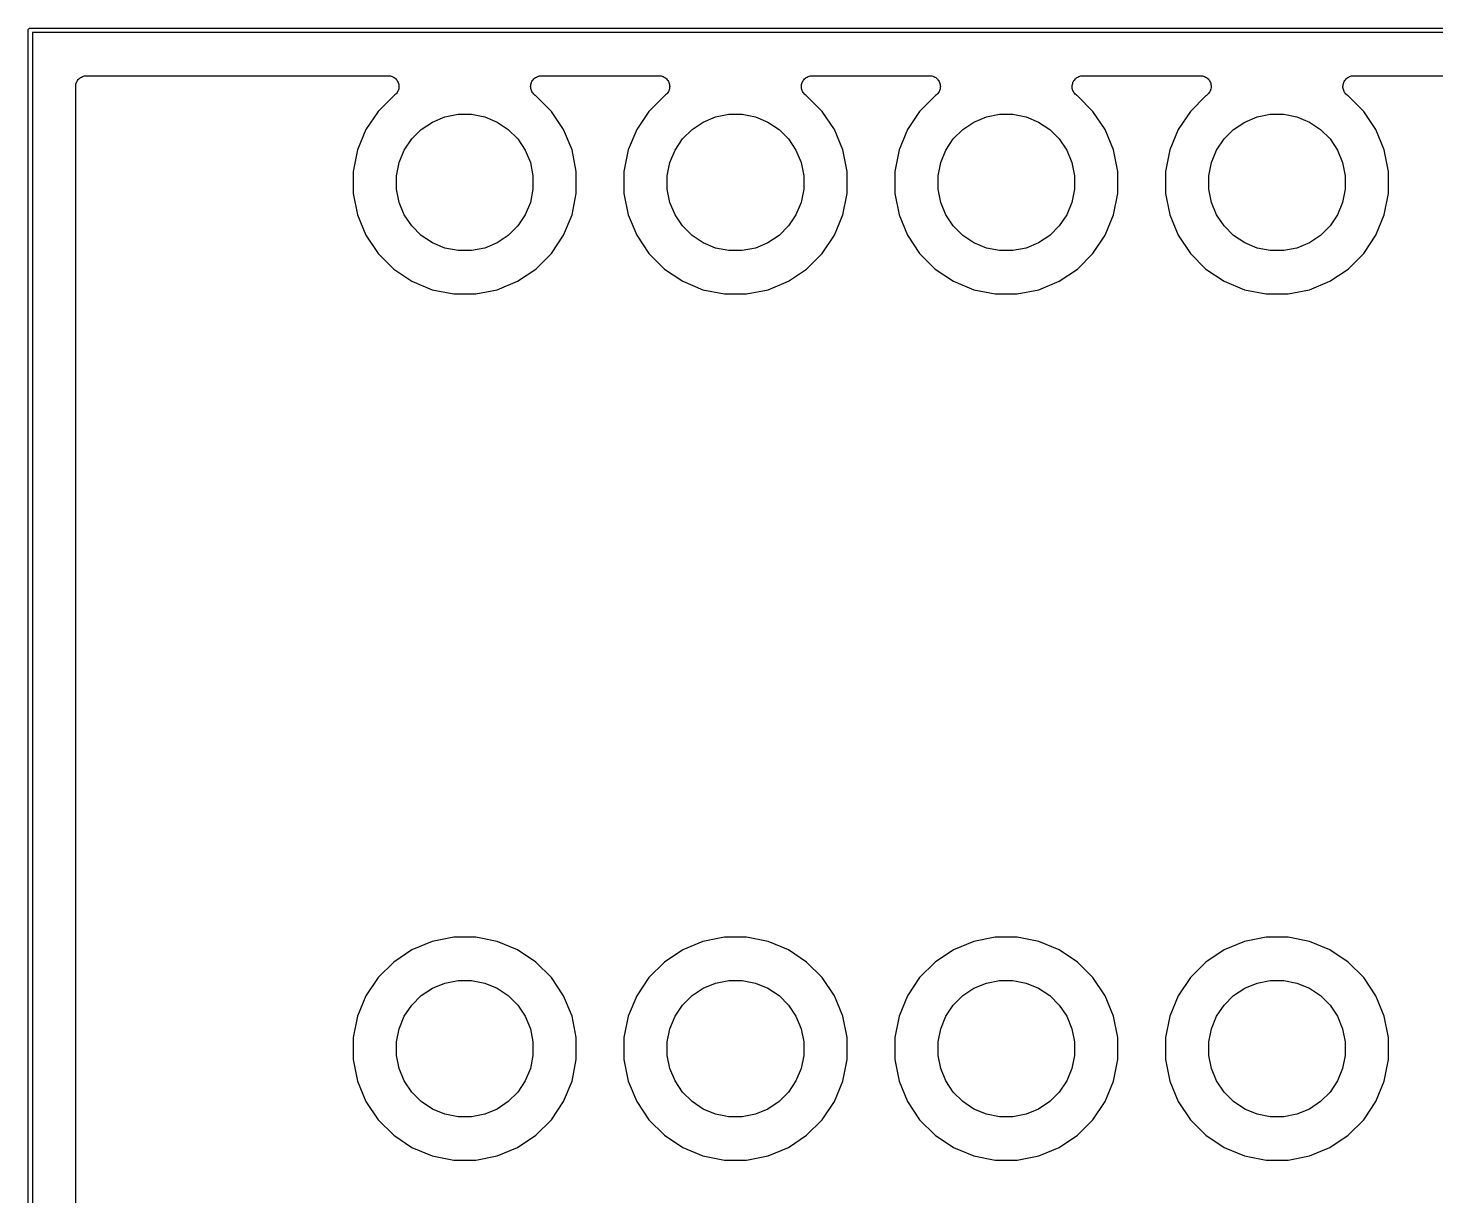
# Model space of a CAD drawing. Extents: x 20 to 116, y -135 to -20.
# Drawn here: x 19.97 to 36.48, y -33.67 to -19.97 of the extents above; entities that cross this region are included whole.
import ezdxf

# ---------------------------------------------------------------- set-up
doc = ezdxf.new("R2010")
doc.units = 0
doc.layers.add('BLACK', color=7, linetype='CONTINUOUS')

msp = doc.modelspace()

# ---------------------------------------------------------------- linework, layer by layer
at = {"layer": 'BLACK', "linetype": 'CONTINUOUS'}
for p, q in [((19.9749, -20), (19.9754, -19.9951)), ((19.975, -20.0012), (19.9749, -20)), ((19.975, -134.999), (19.975, -20.0012)), ((19.9754, -19.9951), (19.9768, -19.9904)), ((19.9768, -19.9904), (19.9791, -19.986)), ((19.9791, -19.986), (19.9822, -19.9822)), ((19.9822, -19.9822), (19.986, -19.9791)), ((19.986, -19.9791), (19.9904, -19.9768)), ((19.9904, -19.9768), (19.9951, -19.9754)), ((19.9951, -19.9754), (19.9988, -19.975)), ((19.9988, -19.975), (20, -19.9749)), ((20, -19.9749), (20.0012, -19.975)), ((20.0012, -19.975), (115.999, -19.975)), ((20.025, -20.025), (20.025, -134.975)), ((115.975, -20.025), (20.025, -20.025)), ((20.5356, -20.6345), (20.5357, -20.634)), ((20.5357, -20.634), (20.5358, -20.6336)), ((20.5358, -20.6336), (20.5394, -20.6222)), ((20.5394, -20.6222), (20.5429, -20.6108)), ((20.5429, -20.6108), (20.5431, -20.6104)), ((20.5431, -20.6104), (20.5433, -20.61)), ((20.5433, -20.61), (20.549, -20.5995)), ((20.549, -20.5995), (20.5547, -20.589)), ((20.5547, -20.589), (20.555, -20.5886)), ((20.555, -20.5886), (20.5552, -20.5882)), ((20.5552, -20.5882), (20.5629, -20.5791)), ((20.5629, -20.5791), (20.5705, -20.5699)), ((20.5705, -20.5699), (20.5709, -20.5696)), ((20.5709, -20.5696), (20.5711, -20.5693)), ((20.5711, -20.5693), (20.5805, -20.5618)), ((20.5805, -20.5618), (20.5897, -20.5542)), ((20.5897, -20.5542), (20.5901, -20.554)), ((20.5901, -20.554), (20.5905, -20.5537)), ((20.5905, -20.5537), (20.6011, -20.5482)), ((20.6011, -20.5482), (20.6116, -20.5426)), ((20.6116, -20.5426), (20.612, -20.5425)), ((20.612, -20.5425), (20.6124, -20.5422)), ((20.6124, -20.5422), (20.6239, -20.5389)), ((20.6239, -20.5389), (20.6353, -20.5354)), ((20.6353, -20.5354), (20.6358, -20.5354)), ((20.6358, -20.5354), (20.6362, -20.5352)), ((20.6362, -20.5352), (20.6481, -20.5342)), ((20.6481, -20.5342), (20.66, -20.533)), ((20.66, -20.533), (24.1958, -20.533)), ((24.1958, -20.533), (24.1972, -20.533)), ((24.1972, -20.533), (24.1972, -20.533)), ((24.1972, -20.533), (24.1972, -20.533)), ((24.1972, -20.533), (24.1975, -20.533)), ((24.1975, -20.533), (24.2097, -20.5344)), ((24.2097, -20.5344), (24.2218, -20.5357)), ((24.2218, -20.5357), (24.222, -20.5358)), ((24.222, -20.5358), (24.2222, -20.5358)), ((24.2222, -20.5358), (24.2336, -20.5394)), ((24.2336, -20.5394), (24.2455, -20.5431)), ((24.2455, -20.5431), (24.2456, -20.5432)), ((24.2456, -20.5432), (24.2458, -20.5433)), ((24.2458, -20.5433), (24.2563, -20.549)), ((24.2563, -20.549), (24.2672, -20.555)), ((24.2672, -20.555), (24.2674, -20.5551)), ((24.2674, -20.5551), (24.2675, -20.5552)), ((24.2675, -20.5552), (24.2768, -20.5631)), ((24.2768, -20.5631), (24.2863, -20.5709)), ((24.2863, -20.5709), (24.2864, -20.571)), ((24.2864, -20.571), (24.2865, -20.5711)), ((24.2865, -20.5711), (24.2941, -20.5807)), ((24.2941, -20.5807), (24.3018, -20.5902)), ((24.3018, -20.5902), (24.3019, -20.5903)), ((24.3019, -20.5903), (24.302, -20.5905)), ((24.302, -20.5905), (24.3076, -20.6011)), ((24.3076, -20.6011), (24.3134, -20.6121)), ((24.3134, -20.6121), (24.3134, -20.6123)), ((24.3134, -20.6123), (24.3135, -20.6124)), ((24.3135, -20.6124), (24.3169, -20.6239)), ((24.3169, -20.6239), (24.3204, -20.6359)), ((25.8698, -20.6345), (25.8699, -20.6343)), ((25.8699, -20.6341), (25.8735, -20.6227)), ((25.8699, -20.6343), (25.8699, -20.6341)), ((25.8735, -20.6227), (25.8772, -20.6108)), ((25.8772, -20.6108), (25.8773, -20.6106)), ((25.8773, -20.6105), (25.8831, -20.5998)), ((25.8773, -20.6106), (25.8773, -20.6105)), ((25.8831, -20.5998), (25.889, -20.589)), ((25.889, -20.589), (25.8891, -20.5889)), ((25.8891, -20.5887), (25.897, -20.5793)), ((25.8891, -20.5889), (25.8891, -20.5887)), ((25.897, -20.5793), (25.9048, -20.5699)), ((25.9048, -20.5699), (25.9049, -20.5698)), ((25.9049, -20.5698), (25.905, -20.5696)), ((25.905, -20.5696), (25.9144, -20.562)), ((25.9144, -20.562), (25.924, -20.5542)), ((25.924, -20.5542), (25.9241, -20.5541)), ((25.9241, -20.5541), (25.9242, -20.554)), ((25.9242, -20.554), (25.9352, -20.5483)), ((25.9352, -20.5483), (25.9459, -20.5426)), ((25.9459, -20.5426), (25.946, -20.5425)), ((25.946, -20.5425), (25.9462, -20.5425)), ((25.9462, -20.5425), (25.9581, -20.5389)), ((25.9581, -20.5389), (25.9696, -20.5354)), ((25.9696, -20.5354), (25.9697, -20.5354)), ((25.9697, -20.5354), (25.9699, -20.5354)), ((25.9699, -20.5354), (25.9823, -20.5342)), ((25.9823, -20.5342), (25.9942, -20.533)), ((25.9942, -20.533), (27.3707, -20.533)), ((27.3707, -20.533), (27.3722, -20.533)), ((27.3722, -20.533), (27.3722, -20.533)), ((27.3722, -20.533), (27.3722, -20.533)), ((27.3722, -20.533), (27.3725, -20.533)), ((27.3725, -20.533), (27.3847, -20.5344)), ((27.3847, -20.5344), (27.3968, -20.5357)), ((27.3968, -20.5357), (27.397, -20.5358)), ((27.397, -20.5358), (27.3972, -20.5358)), ((27.3972, -20.5358), (27.4086, -20.5394)), ((27.4086, -20.5394), (27.4205, -20.5431)), ((27.4205, -20.5431), (27.4206, -20.5432)), ((27.4206, -20.5432), (27.4208, -20.5433)), ((27.4208, -20.5433), (27.4313, -20.549)), ((27.4313, -20.549), (27.4422, -20.555)), ((27.4422, -20.555), (27.4424, -20.5551)), ((27.4424, -20.5551), (27.4425, -20.5552)), ((27.4425, -20.5552), (27.4518, -20.5631)), ((27.4518, -20.5631), (27.4613, -20.5709)), ((27.4613, -20.5709), (27.4614, -20.571)), ((27.4614, -20.571), (27.4615, -20.5711)), ((27.4615, -20.5711), (27.4691, -20.5807)), ((27.4691, -20.5807), (27.4768, -20.5902)), ((27.4768, -20.5902), (27.4769, -20.5903)), ((27.4769, -20.5903), (27.477, -20.5905)), ((27.477, -20.5905), (27.4826, -20.6011)), ((27.4826, -20.6011), (27.4884, -20.6121)), ((27.4884, -20.6121), (27.4884, -20.6123)), ((27.4884, -20.6123), (27.4885, -20.6124)), ((27.4885, -20.6124), (27.4919, -20.6239)), ((27.4919, -20.6239), (27.4954, -20.6359)), ((29.0448, -20.6345), (29.0449, -20.6343)), ((29.0449, -20.6341), (29.0485, -20.6227)), ((29.0449, -20.6343), (29.0449, -20.6341)), ((29.0485, -20.6227), (29.0522, -20.6108)), ((29.0522, -20.6108), (29.0523, -20.6106)), ((29.0523, -20.6105), (29.0581, -20.5998)), ((29.0523, -20.6106), (29.0523, -20.6105)), ((29.0581, -20.5998), (29.064, -20.589)), ((29.064, -20.589), (29.0641, -20.5889)), ((29.0641, -20.5887), (29.072, -20.5793)), ((29.0641, -20.5889), (29.0641, -20.5887)), ((29.072, -20.5793), (29.0798, -20.5699)), ((29.0798, -20.5699), (29.0799, -20.5698)), ((29.0799, -20.5698), (29.08, -20.5696)), ((29.08, -20.5696), (29.0894, -20.562)), ((29.0894, -20.562), (29.099, -20.5542)), ((29.099, -20.5542), (29.0991, -20.5541)), ((29.0991, -20.5541), (29.0992, -20.554)), ((29.0992, -20.554), (29.1102, -20.5483)), ((29.1102, -20.5483), (29.1209, -20.5426)), ((29.1209, -20.5426), (29.121, -20.5425)), ((29.121, -20.5425), (29.1212, -20.5425)), ((29.1212, -20.5425), (29.1331, -20.5389)), ((29.1331, -20.5389), (29.1446, -20.5354)), ((29.1446, -20.5354), (29.1447, -20.5354)), ((29.1447, -20.5354), (29.1449, -20.5354)), ((29.1449, -20.5354), (29.1573, -20.5342)), ((29.1573, -20.5342), (29.1692, -20.533)), ((29.1692, -20.533), (30.5457, -20.533)), ((30.5457, -20.533), (30.5472, -20.533)), ((30.5472, -20.533), (30.5472, -20.533)), ((30.5472, -20.533), (30.5472, -20.533)), ((30.5472, -20.533), (30.5475, -20.533)), ((30.5475, -20.533), (30.5597, -20.5344)), ((30.5597, -20.5344), (30.5718, -20.5357)), ((30.5718, -20.5357), (30.572, -20.5358)), ((30.572, -20.5358), (30.5722, -20.5358)), ((30.5722, -20.5358), (30.5836, -20.5394)), ((30.5836, -20.5394), (30.5955, -20.5431)), ((30.5955, -20.5431), (30.5956, -20.5432)), ((30.5956, -20.5432), (30.5958, -20.5433)), ((30.5958, -20.5433), (30.6063, -20.549)), ((30.6063, -20.549), (30.6172, -20.555)), ((30.6172, -20.555), (30.6174, -20.5551)), ((30.6174, -20.5551), (30.6175, -20.5552)), ((30.6175, -20.5552), (30.6268, -20.5631)), ((30.6268, -20.5631), (30.6363, -20.5709)), ((30.6363, -20.5709), (30.6364, -20.571)), ((30.6364, -20.571), (30.6365, -20.5711)), ((30.6365, -20.5711), (30.6441, -20.5807)), ((30.6441, -20.5807), (30.6518, -20.5902)), ((30.6518, -20.5902), (30.6519, -20.5903)), ((30.6519, -20.5903), (30.652, -20.5905)), ((30.652, -20.5905), (30.6576, -20.6011)), ((30.6576, -20.6011), (30.6634, -20.6121)), ((30.6634, -20.6121), (30.6634, -20.6123)), ((30.6634, -20.6123), (30.6635, -20.6124)), ((30.6635, -20.6124), (30.6669, -20.6239)), ((30.6669, -20.6239), (30.6704, -20.6359)), ((32.2198, -20.6345), (32.2199, -20.6343)), ((32.2199, -20.6341), (32.2235, -20.6227)), ((32.2199, -20.6343), (32.2199, -20.6341)), ((32.2235, -20.6227), (32.2272, -20.6108)), ((32.2272, -20.6108), (32.2273, -20.6106)), ((32.2273, -20.6105), (32.2331, -20.5998)), ((32.2273, -20.6106), (32.2273, -20.6105)), ((32.2331, -20.5998), (32.239, -20.589)), ((32.239, -20.589), (32.2391, -20.5889)), ((32.2391, -20.5887), (32.247, -20.5793)), ((32.2391, -20.5889), (32.2391, -20.5887)), ((32.247, -20.5793), (32.2548, -20.5699)), ((32.2548, -20.5699), (32.2549, -20.5698)), ((32.2549, -20.5698), (32.255, -20.5696)), ((32.255, -20.5696), (32.2644, -20.562)), ((32.2644, -20.562), (32.274, -20.5542)), ((32.274, -20.5542), (32.2741, -20.5541)), ((32.2741, -20.5541), (32.2742, -20.554)), ((32.2742, -20.554), (32.2852, -20.5483)), ((32.2852, -20.5483), (32.2959, -20.5426)), ((32.2959, -20.5426), (32.296, -20.5425)), ((32.296, -20.5425), (32.2962, -20.5425)), ((32.2962, -20.5425), (32.3081, -20.5389)), ((32.3081, -20.5389), (32.3196, -20.5354)), ((32.3196, -20.5354), (32.3197, -20.5354)), ((32.3197, -20.5354), (32.3199, -20.5354)), ((32.3199, -20.5354), (32.3323, -20.5342)), ((32.3323, -20.5342), (32.3442, -20.533)), ((32.3442, -20.533), (33.7207, -20.533)), ((33.7207, -20.533), (33.7222, -20.533)), ((33.7222, -20.533), (33.7222, -20.533)), ((33.7222, -20.533), (33.7222, -20.533)), ((33.7222, -20.533), (33.7225, -20.533)), ((33.7225, -20.533), (33.7347, -20.5344)), ((33.7347, -20.5344), (33.7468, -20.5357)), ((33.7468, -20.5357), (33.747, -20.5358)), ((33.747, -20.5358), (33.7472, -20.5358)), ((33.7472, -20.5358), (33.7586, -20.5394)), ((33.7586, -20.5394), (33.7705, -20.5431)), ((33.7705, -20.5431), (33.7706, -20.5432)), ((33.7706, -20.5432), (33.7708, -20.5433)), ((33.7708, -20.5433), (33.7813, -20.549)), ((33.7813, -20.549), (33.7922, -20.555)), ((33.7922, -20.555), (33.7924, -20.5551)), ((33.7924, -20.5551), (33.7925, -20.5552)), ((33.7925, -20.5552), (33.8018, -20.5631)), ((33.8018, -20.5631), (33.8113, -20.5709)), ((33.8113, -20.5709), (33.8114, -20.571)), ((33.8114, -20.571), (33.8115, -20.5711)), ((33.8115, -20.5711), (33.8191, -20.5807)), ((33.8191, -20.5807), (33.8268, -20.5902)), ((33.8268, -20.5902), (33.8269, -20.5903)), ((33.8269, -20.5903), (33.827, -20.5905)), ((33.827, -20.5905), (33.8326, -20.6011)), ((33.8326, -20.6011), (33.8384, -20.6121)), ((33.8384, -20.6121), (33.8384, -20.6123)), ((33.8384, -20.6123), (33.8385, -20.6124)), ((33.8385, -20.6124), (33.8419, -20.6239)), ((33.8419, -20.6239), (33.8454, -20.6359)), ((35.3948, -20.6345), (35.3949, -20.6343)), ((35.3949, -20.6341), (35.3985, -20.6227)), ((35.3949, -20.6343), (35.3949, -20.6341)), ((35.3985, -20.6227), (35.4022, -20.6108)), ((35.4022, -20.6108), (35.4023, -20.6106)), ((35.4023, -20.6105), (35.4081, -20.5998)), ((35.4023, -20.6106), (35.4023, -20.6105)), ((35.4081, -20.5998), (35.414, -20.589)), ((35.414, -20.589), (35.4141, -20.5889)), ((35.4141, -20.5887), (35.422, -20.5793)), ((35.4141, -20.5889), (35.4141, -20.5887)), ((35.422, -20.5793), (35.4298, -20.5699)), ((35.4298, -20.5699), (35.4299, -20.5698)), ((35.4299, -20.5698), (35.43, -20.5696)), ((35.43, -20.5696), (35.4394, -20.562)), ((35.4394, -20.562), (35.449, -20.5542)), ((35.449, -20.5542), (35.4491, -20.5541)), ((35.4491, -20.5541), (35.4492, -20.554)), ((35.4492, -20.554), (35.4602, -20.5483)), ((35.4602, -20.5483), (35.4709, -20.5426)), ((35.4709, -20.5426), (35.471, -20.5425)), ((35.471, -20.5425), (35.4712, -20.5425)), ((35.4712, -20.5425), (35.4831, -20.5389)), ((35.4831, -20.5389), (35.4946, -20.5354)), ((35.4946, -20.5354), (35.4947, -20.5354)), ((35.4947, -20.5354), (35.4949, -20.5354)), ((35.4949, -20.5354), (35.5073, -20.5342)), ((35.5073, -20.5342), (35.5192, -20.533)), ((35.5192, -20.533), (36.8957, -20.533)), ((20.533, -20.6582), (20.5343, -20.6463)), ((20.533, -20.6591), (20.533, -20.6582)), ((20.533, -20.66), (20.533, -20.6591)), ((20.533, -20.6591), (20.533, -20.6591)), ((20.533, -20.6591), (20.533, -20.6591)), ((20.533, -134.34), (20.533, -20.66)), ((20.5343, -20.6463), (20.5356, -20.6345)), ((24.2612, -20.769), (24.079, -20.9512)), ((24.2663, -20.7656), (24.2612, -20.769)), ((24.2757, -20.7579), (24.2663, -20.7656)), ((24.2852, -20.7501), (24.2757, -20.7579)), ((24.2853, -20.75), (24.2852, -20.7501)), ((24.2855, -20.7499), (24.2853, -20.75)), ((24.2931, -20.7406), (24.2855, -20.7499)), ((24.301, -20.731), (24.2931, -20.7406)), ((24.3011, -20.7309), (24.301, -20.731)), ((24.3012, -20.7307), (24.3011, -20.7309)), ((24.3071, -20.7199), (24.3012, -20.7307)), ((24.3128, -20.7092), (24.3071, -20.7199)), ((24.3129, -20.7091), (24.3128, -20.7092)), ((24.313, -20.7089), (24.3129, -20.7091)), ((24.3165, -20.6972), (24.313, -20.7089)), ((24.3202, -20.6855), (24.3165, -20.6972)), ((24.3215, -20.673), (24.3202, -20.6852)), ((24.3202, -20.6852), (24.3202, -20.6854)), ((24.3202, -20.6854), (24.3202, -20.6855)), ((24.3204, -20.6359), (24.3205, -20.636)), ((24.3205, -20.636), (24.3205, -20.6362)), ((24.3205, -20.6362), (24.3216, -20.6481)), ((24.3227, -20.6609), (24.3215, -20.673)), ((24.3216, -20.6481), (24.3227, -20.6606)), ((24.3227, -20.6606), (24.3227, -20.6607)), ((24.3227, -20.6607), (24.3227, -20.6609)), ((25.8673, -20.6588), (25.8686, -20.6468)), ((25.8673, -20.6589), (25.8673, -20.6588)), ((25.8673, -20.6591), (25.8673, -20.6589)), ((25.8684, -20.6713), (25.8673, -20.6591)), ((25.8694, -20.6835), (25.8684, -20.6713)), ((25.8686, -20.6468), (25.8698, -20.6345)), ((25.8695, -20.6836), (25.8694, -20.6835)), ((25.8695, -20.6838), (25.8695, -20.6836)), ((25.8729, -20.6955), (25.8695, -20.6838)), ((25.8764, -20.7073), (25.8729, -20.6955)), ((25.8765, -20.7074), (25.8764, -20.7073)), ((25.8765, -20.7076), (25.8765, -20.7074)), ((25.8821, -20.7182), (25.8765, -20.7076)), ((25.8878, -20.7293), (25.8821, -20.7182)), ((25.8879, -20.7294), (25.8878, -20.7293)), ((25.888, -20.7295), (25.8879, -20.7294)), ((25.8955, -20.7389), (25.888, -20.7295)), ((25.9033, -20.7486), (25.8955, -20.7389)), ((25.9034, -20.7487), (25.9033, -20.7486)), ((25.9035, -20.7489), (25.9034, -20.7487)), ((25.9126, -20.7565), (25.9035, -20.7489)), ((25.9222, -20.7646), (25.9126, -20.7565)), ((25.9225, -20.7648), (25.9222, -20.7646)), ((25.9237, -20.7656), (25.9225, -20.7648)), ((25.9225, -20.7648), (25.9225, -20.7648)), ((25.9225, -20.7648), (25.9225, -20.7648)), ((25.9288, -20.769), (25.9237, -20.7656)), ((26.111, -20.9512), (25.9288, -20.769)), ((27.4362, -20.769), (27.254, -20.9512)), ((27.4413, -20.7656), (27.4362, -20.769)), ((27.4507, -20.7579), (27.4413, -20.7656)), ((27.4602, -20.7501), (27.4507, -20.7579)), ((27.4603, -20.75), (27.4602, -20.7501)), ((27.4605, -20.7499), (27.4603, -20.75)), ((27.4681, -20.7406), (27.4605, -20.7499)), ((27.476, -20.731), (27.4681, -20.7406)), ((27.4761, -20.7309), (27.476, -20.731)), ((27.4762, -20.7307), (27.4761, -20.7309)), ((27.4821, -20.7199), (27.4762, -20.7307)), ((27.4878, -20.7092), (27.4821, -20.7199)), ((27.4879, -20.7091), (27.4878, -20.7092)), ((27.488, -20.7089), (27.4879, -20.7091)), ((27.4915, -20.6972), (27.488, -20.7089)), ((27.4952, -20.6855), (27.4915, -20.6972)), ((27.4965, -20.673), (27.4952, -20.6852)), ((27.4952, -20.6852), (27.4952, -20.6854)), ((27.4952, -20.6854), (27.4952, -20.6855)), ((27.4954, -20.6359), (27.4955, -20.636)), ((27.4955, -20.636), (27.4955, -20.6362)), ((27.4955, -20.6362), (27.4966, -20.6481)), ((27.4977, -20.6609), (27.4965, -20.673)), ((27.4966, -20.6481), (27.4977, -20.6606)), ((27.4977, -20.6606), (27.4977, -20.6607)), ((27.4977, -20.6607), (27.4977, -20.6609)), ((29.0423, -20.6588), (29.0436, -20.6468)), ((29.0423, -20.6589), (29.0423, -20.6588)), ((29.0423, -20.6591), (29.0423, -20.6589)), ((29.0434, -20.6713), (29.0423, -20.6591)), ((29.0444, -20.6835), (29.0434, -20.6713)), ((29.0436, -20.6468), (29.0448, -20.6345)), ((29.0445, -20.6836), (29.0444, -20.6835)), ((29.0445, -20.6838), (29.0445, -20.6836)), ((29.0479, -20.6955), (29.0445, -20.6838)), ((29.0514, -20.7073), (29.0479, -20.6955)), ((29.0515, -20.7074), (29.0514, -20.7073)), ((29.0515, -20.7076), (29.0515, -20.7074)), ((29.0571, -20.7182), (29.0515, -20.7076)), ((29.0628, -20.7293), (29.0571, -20.7182)), ((29.0629, -20.7294), (29.0628, -20.7293)), ((29.063, -20.7295), (29.0629, -20.7294)), ((29.0705, -20.7389), (29.063, -20.7295)), ((29.0783, -20.7486), (29.0705, -20.7389)), ((29.0784, -20.7487), (29.0783, -20.7486)), ((29.0785, -20.7489), (29.0784, -20.7487)), ((29.0876, -20.7565), (29.0785, -20.7489)), ((29.0972, -20.7646), (29.0876, -20.7565)), ((29.0975, -20.7648), (29.0972, -20.7646)), ((29.0987, -20.7656), (29.0975, -20.7648)), ((29.0975, -20.7648), (29.0975, -20.7648)), ((29.0975, -20.7648), (29.0975, -20.7648)), ((29.1038, -20.769), (29.0987, -20.7656)), ((29.286, -20.9512), (29.1038, -20.769)), ((30.6112, -20.769), (30.429, -20.9512)), ((30.6163, -20.7656), (30.6112, -20.769)), ((30.6257, -20.7579), (30.6163, -20.7656)), ((30.6352, -20.7501), (30.6257, -20.7579)), ((30.6353, -20.75), (30.6352, -20.7501)), ((30.6355, -20.7499), (30.6353, -20.75)), ((30.6431, -20.7406), (30.6355, -20.7499)), ((30.651, -20.731), (30.6431, -20.7406)), ((30.6511, -20.7309), (30.651, -20.731)), ((30.6512, -20.7307), (30.6511, -20.7309)), ((30.6571, -20.7199), (30.6512, -20.7307)), ((30.6628, -20.7092), (30.6571, -20.7199)), ((30.6629, -20.7091), (30.6628, -20.7092)), ((30.663, -20.7089), (30.6629, -20.7091)), ((30.6665, -20.6972), (30.663, -20.7089)), ((30.6702, -20.6855), (30.6665, -20.6972)), ((30.6715, -20.673), (30.6702, -20.6852)), ((30.6702, -20.6852), (30.6702, -20.6854)), ((30.6702, -20.6854), (30.6702, -20.6855)), ((30.6704, -20.6359), (30.6705, -20.636)), ((30.6705, -20.636), (30.6705, -20.6362)), ((30.6705, -20.6362), (30.6716, -20.6481)), ((30.6727, -20.6609), (30.6715, -20.673)), ((30.6716, -20.6481), (30.6727, -20.6606)), ((30.6727, -20.6606), (30.6727, -20.6607)), ((30.6727, -20.6607), (30.6727, -20.6609)), ((32.2173, -20.6588), (32.2186, -20.6468)), ((32.2173, -20.6589), (32.2173, -20.6588)), ((32.2173, -20.6591), (32.2173, -20.6589)), ((32.2184, -20.6713), (32.2173, -20.6591)), ((32.2194, -20.6835), (32.2184, -20.6713)), ((32.2186, -20.6468), (32.2198, -20.6345)), ((32.2195, -20.6836), (32.2194, -20.6835)), ((32.2195, -20.6838), (32.2195, -20.6836)), ((32.2229, -20.6955), (32.2195, -20.6838)), ((32.2264, -20.7073), (32.2229, -20.6955)), ((32.2265, -20.7074), (32.2264, -20.7073)), ((32.2265, -20.7076), (32.2265, -20.7074)), ((32.2321, -20.7182), (32.2265, -20.7076)), ((32.2378, -20.7293), (32.2321, -20.7182)), ((32.2379, -20.7294), (32.2378, -20.7293)), ((32.238, -20.7295), (32.2379, -20.7294)), ((32.2455, -20.7389), (32.238, -20.7295)), ((32.2533, -20.7486), (32.2455, -20.7389)), ((32.2534, -20.7487), (32.2533, -20.7486)), ((32.2535, -20.7489), (32.2534, -20.7487)), ((32.2626, -20.7565), (32.2535, -20.7489)), ((32.2722, -20.7646), (32.2626, -20.7565)), ((32.2725, -20.7648), (32.2722, -20.7646)), ((32.2737, -20.7656), (32.2725, -20.7648)), ((32.2725, -20.7648), (32.2725, -20.7648)), ((32.2725, -20.7648), (32.2725, -20.7648)), ((32.2788, -20.769), (32.2737, -20.7656)), ((32.461, -20.9512), (32.2788, -20.769)), ((33.7862, -20.769), (33.604, -20.9512)), ((33.7913, -20.7656), (33.7862, -20.769)), ((33.8007, -20.7579), (33.7913, -20.7656)), ((33.8102, -20.7501), (33.8007, -20.7579)), ((33.8103, -20.75), (33.8102, -20.7501)), ((33.8105, -20.7499), (33.8103, -20.75)), ((33.8181, -20.7406), (33.8105, -20.7499)), ((33.826, -20.731), (33.8181, -20.7406)), ((33.8261, -20.7309), (33.826, -20.731)), ((33.8262, -20.7307), (33.8261, -20.7309)), ((33.8321, -20.7199), (33.8262, -20.7307)), ((33.8378, -20.7092), (33.8321, -20.7199)), ((33.8379, -20.7091), (33.8378, -20.7092)), ((33.838, -20.7089), (33.8379, -20.7091)), ((33.8415, -20.6972), (33.838, -20.7089)), ((33.8452, -20.6855), (33.8415, -20.6972)), ((33.8465, -20.673), (33.8452, -20.6852)), ((33.8452, -20.6852), (33.8452, -20.6854)), ((33.8452, -20.6854), (33.8452, -20.6855)), ((33.8454, -20.6359), (33.8455, -20.636)), ((33.8455, -20.636), (33.8455, -20.6362)), ((33.8455, -20.6362), (33.8466, -20.6481)), ((33.8477, -20.6609), (33.8465, -20.673)), ((33.8466, -20.6481), (33.8477, -20.6606)), ((33.8477, -20.6606), (33.8477, -20.6607)), ((33.8477, -20.6607), (33.8477, -20.6609)), ((35.3923, -20.6588), (35.3936, -20.6468)), ((35.3923, -20.6589), (35.3923, -20.6588)), ((35.3923, -20.6591), (35.3923, -20.6589)), ((35.3934, -20.6713), (35.3923, -20.6591)), ((35.3944, -20.6835), (35.3934, -20.6713)), ((35.3936, -20.6468), (35.3948, -20.6345)), ((35.3945, -20.6836), (35.3944, -20.6835)), ((35.3945, -20.6838), (35.3945, -20.6836)), ((35.3979, -20.6955), (35.3945, -20.6838)), ((35.4014, -20.7073), (35.3979, -20.6955)), ((35.4015, -20.7074), (35.4014, -20.7073)), ((35.4015, -20.7076), (35.4015, -20.7074)), ((35.4071, -20.7182), (35.4015, -20.7076)), ((35.4128, -20.7293), (35.4071, -20.7182)), ((35.4129, -20.7294), (35.4128, -20.7293)), ((35.413, -20.7295), (35.4129, -20.7294)), ((35.4205, -20.7389), (35.413, -20.7295)), ((35.4283, -20.7486), (35.4205, -20.7389)), ((35.4284, -20.7487), (35.4283, -20.7486)), ((35.4285, -20.7489), (35.4284, -20.7487)), ((35.4376, -20.7565), (35.4285, -20.7489)), ((35.4472, -20.7646), (35.4376, -20.7565)), ((35.4475, -20.7648), (35.4472, -20.7646)), ((35.4487, -20.7656), (35.4475, -20.7648)), ((35.4475, -20.7648), (35.4475, -20.7648)), ((35.4475, -20.7648), (35.4475, -20.7648)), ((35.4538, -20.769), (35.4487, -20.7656)), ((35.636, -20.9512), (35.4538, -20.769)), ((24.079, -20.9512), (23.9359, -21.1654)), ((26.2541, -21.1654), (26.111, -20.9512)), ((27.254, -20.9512), (27.1109, -21.1654)), ((29.4291, -21.1654), (29.286, -20.9512)), ((30.429, -20.9512), (30.2859, -21.1654)), ((32.6041, -21.1654), (32.461, -20.9512)), ((33.604, -20.9512), (33.4609, -21.1654)), ((35.7791, -21.1654), (35.636, -20.9512)), ((24.585, -21.1636), (24.7161, -21.076)), ((24.7161, -21.076), (24.8616, -21.0157)), ((24.8616, -21.0157), (25.0162, -20.985)), ((25.0162, -20.985), (25.1738, -20.985)), ((25.1738, -20.985), (25.3284, -21.0157)), ((25.3284, -21.0157), (25.4739, -21.076)), ((25.4739, -21.076), (25.605, -21.1636)), ((27.76, -21.1636), (27.8911, -21.076)), ((27.8911, -21.076), (28.0366, -21.0157)), ((28.0366, -21.0157), (28.1912, -20.985)), ((28.1912, -20.985), (28.3488, -20.985)), ((28.3488, -20.985), (28.5034, -21.0157)), ((28.5034, -21.0157), (28.6489, -21.076)), ((28.6489, -21.076), (28.78, -21.1636)), ((30.935, -21.1636), (31.0661, -21.076)), ((31.0661, -21.076), (31.2116, -21.0157)), ((31.2116, -21.0157), (31.3662, -20.985)), ((31.3662, -20.985), (31.5238, -20.985)), ((31.5238, -20.985), (31.6784, -21.0157)), ((31.6784, -21.0157), (31.8239, -21.076)), ((31.8239, -21.076), (31.955, -21.1636)), ((34.11, -21.1636), (34.2411, -21.076)), ((34.2411, -21.076), (34.3866, -21.0157)), ((34.3866, -21.0157), (34.5412, -20.985)), ((34.5412, -20.985), (34.6988, -20.985)), ((34.6988, -20.985), (34.8534, -21.0157)), ((34.8534, -21.0157), (34.9989, -21.076)), ((34.9989, -21.076), (35.13, -21.1636)), ((23.9359, -21.1654), (23.8373, -21.4035)), ((24.386, -21.4061), (24.4736, -21.275)), ((24.4736, -21.275), (24.585, -21.1636)), ((25.605, -21.1636), (25.7164, -21.275)), ((25.7164, -21.275), (25.804, -21.4061)), ((26.3527, -21.4035), (26.2541, -21.1654)), ((27.1109, -21.1654), (27.0123, -21.4035)), ((27.561, -21.4061), (27.6486, -21.275)), ((27.6486, -21.275), (27.76, -21.1636)), ((28.78, -21.1636), (28.8914, -21.275)), ((28.8914, -21.275), (28.979, -21.4061)), ((29.5277, -21.4035), (29.4291, -21.1654)), ((30.2859, -21.1654), (30.1873, -21.4035)), ((30.736, -21.4061), (30.8236, -21.275)), ((30.8236, -21.275), (30.935, -21.1636)), ((31.955, -21.1636), (32.0664, -21.275)), ((32.0664, -21.275), (32.154, -21.4061)), ((32.7027, -21.4035), (32.6041, -21.1654)), ((33.4609, -21.1654), (33.3623, -21.4035)), ((33.911, -21.4061), (33.9986, -21.275)), ((33.9986, -21.275), (34.11, -21.1636)), ((35.13, -21.1636), (35.2414, -21.275)), ((35.2414, -21.275), (35.329, -21.4061)), ((35.8777, -21.4035), (35.7791, -21.1654)), ((23.8373, -21.4035), (23.787, -21.6562)), ((24.3257, -21.5516), (24.386, -21.4061)), ((25.804, -21.4061), (25.8643, -21.5516)), ((26.403, -21.6562), (26.3527, -21.4035)), ((27.0123, -21.4035), (26.962, -21.6562)), ((27.5007, -21.5516), (27.561, -21.4061)), ((28.979, -21.4061), (29.0393, -21.5516)), ((29.578, -21.6562), (29.5277, -21.4035)), ((30.1873, -21.4035), (30.137, -21.6562)), ((30.6757, -21.5516), (30.736, -21.4061)), ((32.154, -21.4061), (32.2143, -21.5516)), ((32.753, -21.6562), (32.7027, -21.4035)), ((33.3623, -21.4035), (33.312, -21.6562)), ((33.8507, -21.5516), (33.911, -21.4061)), ((35.329, -21.4061), (35.3893, -21.5516)), ((35.928, -21.6562), (35.8777, -21.4035)), ((24.295, -21.7062), (24.3257, -21.5516)), ((25.8643, -21.5516), (25.895, -21.7062)), ((27.47, -21.7062), (27.5007, -21.5516)), ((29.0393, -21.5516), (29.07, -21.7062)), ((30.645, -21.7062), (30.6757, -21.5516)), ((32.2143, -21.5516), (32.245, -21.7062)), ((33.82, -21.7062), (33.8507, -21.5516)), ((35.3893, -21.5516), (35.42, -21.7062)), ((23.787, -21.6562), (23.787, -21.9138)), ((24.295, -21.8638), (24.295, -21.7062)), ((25.895, -21.7062), (25.895, -21.8638)), ((26.403, -21.9138), (26.403, -21.6562)), ((26.962, -21.6562), (26.962, -21.9138)), ((27.47, -21.8638), (27.47, -21.7062)), ((29.07, -21.7062), (29.07, -21.8638)), ((29.578, -21.9138), (29.578, -21.6562)), ((30.137, -21.6562), (30.137, -21.9138)), ((30.645, -21.8638), (30.645, -21.7062)), ((32.245, -21.7062), (32.245, -21.8638)), ((32.753, -21.9138), (32.753, -21.6562)), ((33.312, -21.6562), (33.312, -21.9138)), ((33.82, -21.8638), (33.82, -21.7062)), ((35.42, -21.7062), (35.42, -21.8638)), ((35.928, -21.9138), (35.928, -21.6562)), ((23.787, -21.9138), (23.8373, -22.1665)), ((24.3257, -22.0184), (24.295, -21.8638)), ((25.895, -21.8638), (25.8643, -22.0184)), ((26.3527, -22.1665), (26.403, -21.9138)), ((26.962, -21.9138), (27.0123, -22.1665)), ((27.5007, -22.0184), (27.47, -21.8638)), ((29.07, -21.8638), (29.0393, -22.0184)), ((29.5277, -22.1665), (29.578, -21.9138)), ((30.137, -21.9138), (30.1873, -22.1665)), ((30.6757, -22.0184), (30.645, -21.8638)), ((32.245, -21.8638), (32.2143, -22.0184)), ((32.7027, -22.1665), (32.753, -21.9138)), ((33.312, -21.9138), (33.3623, -22.1665)), ((33.8507, -22.0184), (33.82, -21.8638)), ((35.42, -21.8638), (35.3893, -22.0184)), ((35.8777, -22.1665), (35.928, -21.9138)), ((24.386, -22.1639), (24.3257, -22.0184)), ((25.8643, -22.0184), (25.804, -22.1639)), ((27.561, -22.1639), (27.5007, -22.0184)), ((29.0393, -22.0184), (28.979, -22.1639)), ((30.736, -22.1639), (30.6757, -22.0184)), ((32.2143, -22.0184), (32.154, -22.1639)), ((33.911, -22.1639), (33.8507, -22.0184)), ((35.3893, -22.0184), (35.329, -22.1639)), ((23.8373, -22.1665), (23.9359, -22.4046)), ((24.4736, -22.295), (24.386, -22.1639)), ((25.804, -22.1639), (25.7164, -22.295)), ((26.2541, -22.4046), (26.3527, -22.1665)), ((27.0123, -22.1665), (27.1109, -22.4046)), ((27.6486, -22.295), (27.561, -22.1639)), ((28.979, -22.1639), (28.8914, -22.295)), ((29.4291, -22.4046), (29.5277, -22.1665)), ((30.1873, -22.1665), (30.2859, -22.4046)), ((30.8236, -22.295), (30.736, -22.1639)), ((32.154, -22.1639), (32.0664, -22.295)), ((32.6041, -22.4046), (32.7027, -22.1665)), ((33.3623, -22.1665), (33.4609, -22.4046)), ((33.9986, -22.295), (33.911, -22.1639)), ((35.329, -22.1639), (35.2414, -22.295)), ((35.7791, -22.4046), (35.8777, -22.1665)), ((23.9359, -22.4046), (24.079, -22.6188)), ((24.585, -22.4064), (24.4736, -22.295)), ((24.7161, -22.494), (24.585, -22.4064)), ((25.605, -22.4064), (25.4739, -22.494)), ((25.7164, -22.295), (25.605, -22.4064)), ((26.111, -22.6188), (26.2541, -22.4046)), ((27.1109, -22.4046), (27.254, -22.6188)), ((27.76, -22.4064), (27.6486, -22.295)), ((27.8911, -22.494), (27.76, -22.4064)), ((28.78, -22.4064), (28.6489, -22.494)), ((28.8914, -22.295), (28.78, -22.4064)), ((29.286, -22.6188), (29.4291, -22.4046)), ((30.2859, -22.4046), (30.429, -22.6188)), ((30.935, -22.4064), (30.8236, -22.295)), ((31.0661, -22.494), (30.935, -22.4064)), ((31.955, -22.4064), (31.8239, -22.494)), ((32.0664, -22.295), (31.955, -22.4064)), ((32.461, -22.6188), (32.6041, -22.4046)), ((33.4609, -22.4046), (33.604, -22.6188)), ((34.11, -22.4064), (33.9986, -22.295)), ((34.2411, -22.494), (34.11, -22.4064)), ((35.13, -22.4064), (34.9989, -22.494)), ((35.2414, -22.295), (35.13, -22.4064)), ((35.636, -22.6188), (35.7791, -22.4046)), ((24.8616, -22.5543), (24.7161, -22.494)), ((25.0162, -22.585), (24.8616, -22.5543)), ((25.1738, -22.585), (25.0162, -22.585)), ((25.3284, -22.5543), (25.1738, -22.585)), ((25.4739, -22.494), (25.3284, -22.5543)), ((28.0366, -22.5543), (27.8911, -22.494)), ((28.1912, -22.585), (28.0366, -22.5543)), ((28.3488, -22.585), (28.1912, -22.585)), ((28.5034, -22.5543), (28.3488, -22.585)), ((28.6489, -22.494), (28.5034, -22.5543)), ((31.2116, -22.5543), (31.0661, -22.494)), ((31.3662, -22.585), (31.2116, -22.5543)), ((31.5238, -22.585), (31.3662, -22.585)), ((31.6784, -22.5543), (31.5238, -22.585)), ((31.8239, -22.494), (31.6784, -22.5543)), ((34.3866, -22.5543), (34.2411, -22.494)), ((34.5412, -22.585), (34.3866, -22.5543)), ((34.6988, -22.585), (34.5412, -22.585)), ((34.8534, -22.5543), (34.6988, -22.585)), ((34.9989, -22.494), (34.8534, -22.5543)), ((24.079, -22.6188), (24.2612, -22.801)), ((25.9288, -22.801), (26.111, -22.6188)), ((27.254, -22.6188), (27.4362, -22.801)), ((29.1038, -22.801), (29.286, -22.6188)), ((30.429, -22.6188), (30.6112, -22.801)), ((32.2788, -22.801), (32.461, -22.6188)), ((33.604, -22.6188), (33.7862, -22.801)), ((35.4538, -22.801), (35.636, -22.6188)), ((24.2612, -22.801), (24.4754, -22.9441)), ((24.4754, -22.9441), (24.7135, -23.0427)), ((25.4765, -23.0427), (25.7146, -22.9441)), ((25.7146, -22.9441), (25.9288, -22.801)), ((27.4362, -22.801), (27.6504, -22.9441)), ((27.6504, -22.9441), (27.8885, -23.0427)), ((28.6515, -23.0427), (28.8896, -22.9441)), ((28.8896, -22.9441), (29.1038, -22.801)), ((30.6112, -22.801), (30.8254, -22.9441)), ((30.8254, -22.9441), (31.0635, -23.0427)), ((31.8265, -23.0427), (32.0646, -22.9441)), ((32.0646, -22.9441), (32.2788, -22.801)), ((33.7862, -22.801), (34.0004, -22.9441)), ((34.0004, -22.9441), (34.2385, -23.0427)), ((35.0015, -23.0427), (35.2396, -22.9441)), ((35.2396, -22.9441), (35.4538, -22.801)), ((24.7135, -23.0427), (24.9662, -23.093)), ((24.9662, -23.093), (25.2238, -23.093)), ((25.2238, -23.093), (25.4765, -23.0427)), ((27.8885, -23.0427), (28.1412, -23.093)), ((28.1412, -23.093), (28.3988, -23.093)), ((28.3988, -23.093), (28.6515, -23.0427)), ((31.0635, -23.0427), (31.3162, -23.093)), ((31.3162, -23.093), (31.5738, -23.093)), ((31.5738, -23.093), (31.8265, -23.0427)), ((34.2385, -23.0427), (34.4912, -23.093)), ((34.4912, -23.093), (34.7488, -23.093)), ((34.7488, -23.093), (35.0015, -23.0427)), ((24.7135, -30.6873), (24.4754, -30.7859)), ((24.9662, -30.637), (24.7135, -30.6873)), ((25.2238, -30.637), (24.9662, -30.637)), ((25.4765, -30.6873), (25.2238, -30.637)), ((25.7146, -30.7859), (25.4765, -30.6873)), ((27.8885, -30.6873), (27.6504, -30.7859)), ((28.1412, -30.637), (27.8885, -30.6873)), ((28.3988, -30.637), (28.1412, -30.637)), ((28.6515, -30.6873), (28.3988, -30.637)), ((28.8896, -30.7859), (28.6515, -30.6873)), ((31.0635, -30.6873), (30.8254, -30.7859)), ((31.3162, -30.637), (31.0635, -30.6873)), ((31.5738, -30.637), (31.3162, -30.637)), ((31.8265, -30.6873), (31.5738, -30.637)), ((32.0646, -30.7859), (31.8265, -30.6873)), ((34.2385, -30.6873), (34.0004, -30.7859)), ((34.4912, -30.637), (34.2385, -30.6873)), ((34.7488, -30.637), (34.4912, -30.637)), ((35.0015, -30.6873), (34.7488, -30.637)), ((35.2396, -30.7859), (35.0015, -30.6873)), ((24.4754, -30.7859), (24.2612, -30.929)), ((25.9288, -30.929), (25.7146, -30.7859)), ((27.6504, -30.7859), (27.4362, -30.929)), ((29.1038, -30.929), (28.8896, -30.7859)), ((30.8254, -30.7859), (30.6112, -30.929)), ((32.2788, -30.929), (32.0646, -30.7859)), ((34.0004, -30.7859), (33.7862, -30.929)), ((35.4538, -30.929), (35.2396, -30.7859)), ((24.2612, -30.929), (24.079, -31.1112)), ((26.111, -31.1112), (25.9288, -30.929)), ((27.4362, -30.929), (27.254, -31.1112)), ((29.286, -31.1112), (29.1038, -30.929)), ((30.6112, -30.929), (30.429, -31.1112)), ((32.461, -31.1112), (32.2788, -30.929)), ((33.7862, -30.929), (33.604, -31.1112)), ((35.636, -31.1112), (35.4538, -30.929)), ((24.079, -31.1112), (23.9359, -31.3254)), ((24.7161, -31.236), (24.8616, -31.1757)), ((24.8616, -31.1757), (25.0162, -31.145)), ((25.0162, -31.145), (25.1738, -31.145)), ((25.1738, -31.145), (25.3284, -31.1757)), ((25.3284, -31.1757), (25.4739, -31.236)), ((26.2541, -31.3254), (26.111, -31.1112)), ((27.254, -31.1112), (27.1109, -31.3254)), ((27.8911, -31.236), (28.0366, -31.1757)), ((28.0366, -31.1757), (28.1912, -31.145)), ((28.1912, -31.145), (28.3488, -31.145)), ((28.3488, -31.145), (28.5034, -31.1757)), ((28.5034, -31.1757), (28.6489, -31.236)), ((29.4291, -31.3254), (29.286, -31.1112)), ((30.429, -31.1112), (30.2859, -31.3254)), ((31.0661, -31.236), (31.2116, -31.1757)), ((31.2116, -31.1757), (31.3662, -31.145)), ((31.3662, -31.145), (31.5238, -31.145)), ((31.5238, -31.145), (31.6784, -31.1757)), ((31.6784, -31.1757), (31.8239, -31.236)), ((32.6041, -31.3254), (32.461, -31.1112)), ((33.604, -31.1112), (33.4609, -31.3254)), ((34.2411, -31.236), (34.3866, -31.1757)), ((34.3866, -31.1757), (34.5412, -31.145)), ((34.5412, -31.145), (34.6988, -31.145)), ((34.6988, -31.145), (34.8534, -31.1757)), ((34.8534, -31.1757), (34.9989, -31.236)), ((35.7791, -31.3254), (35.636, -31.1112)), ((23.9359, -31.3254), (23.8373, -31.5635)), ((24.4736, -31.435), (24.585, -31.3236)), ((24.585, -31.3236), (24.7161, -31.236)), ((25.4739, -31.236), (25.605, -31.3236)), ((25.605, -31.3236), (25.7164, -31.435)), ((26.3527, -31.5635), (26.2541, -31.3254)), ((27.1109, -31.3254), (27.0123, -31.5635)), ((27.6486, -31.435), (27.76, -31.3236)), ((27.76, -31.3236), (27.8911, -31.236)), ((28.6489, -31.236), (28.78, -31.3236)), ((28.78, -31.3236), (28.8914, -31.435)), ((29.5277, -31.5635), (29.4291, -31.3254)), ((30.2859, -31.3254), (30.1873, -31.5635)), ((30.8236, -31.435), (30.935, -31.3236)), ((30.935, -31.3236), (31.0661, -31.236)), ((31.8239, -31.236), (31.955, -31.3236)), ((31.955, -31.3236), (32.0664, -31.435)), ((32.7027, -31.5635), (32.6041, -31.3254)), ((33.4609, -31.3254), (33.3623, -31.5635)), ((33.9986, -31.435), (34.11, -31.3236)), ((34.11, -31.3236), (34.2411, -31.236)), ((34.9989, -31.236), (35.13, -31.3236)), ((35.13, -31.3236), (35.2414, -31.435)), ((35.8777, -31.5635), (35.7791, -31.3254)), ((24.386, -31.5661), (24.4736, -31.435)), ((25.7164, -31.435), (25.804, -31.5661)), ((27.561, -31.5661), (27.6486, -31.435)), ((28.8914, -31.435), (28.979, -31.5661)), ((30.736, -31.5661), (30.8236, -31.435)), ((32.0664, -31.435), (32.154, -31.5661)), ((33.911, -31.5661), (33.9986, -31.435)), ((35.2414, -31.435), (35.329, -31.5661)), ((23.8373, -31.5635), (23.787, -31.8162)), ((24.3257, -31.7116), (24.386, -31.5661)), ((25.804, -31.5661), (25.8643, -31.7116)), ((26.403, -31.8162), (26.3527, -31.5635)), ((27.0123, -31.5635), (26.962, -31.8162)), ((27.5007, -31.7116), (27.561, -31.5661)), ((28.979, -31.5661), (29.0393, -31.7116)), ((29.578, -31.8162), (29.5277, -31.5635)), ((30.1873, -31.5635), (30.137, -31.8162)), ((30.6757, -31.7116), (30.736, -31.5661)), ((32.154, -31.5661), (32.2143, -31.7116)), ((32.753, -31.8162), (32.7027, -31.5635)), ((33.3623, -31.5635), (33.312, -31.8162)), ((33.8507, -31.7116), (33.911, -31.5661)), ((35.329, -31.5661), (35.3893, -31.7116)), ((35.928, -31.8162), (35.8777, -31.5635)), ((23.787, -31.8162), (23.787, -32.0738)), ((24.295, -31.8662), (24.3257, -31.7116)), ((25.8643, -31.7116), (25.895, -31.8662)), ((26.403, -32.0738), (26.403, -31.8162)), ((26.962, -31.8162), (26.962, -32.0738)), ((27.47, -31.8662), (27.5007, -31.7116)), ((29.0393, -31.7116), (29.07, -31.8662)), ((29.578, -32.0738), (29.578, -31.8162)), ((30.137, -31.8162), (30.137, -32.0738)), ((30.645, -31.8662), (30.6757, -31.7116)), ((32.2143, -31.7116), (32.245, -31.8662)), ((32.753, -32.0738), (32.753, -31.8162)), ((33.312, -31.8162), (33.312, -32.0738)), ((33.82, -31.8662), (33.8507, -31.7116)), ((35.3893, -31.7116), (35.42, -31.8662)), ((35.928, -32.0738), (35.928, -31.8162)), ((24.295, -32.0238), (24.295, -31.8662)), ((24.3257, -32.1784), (24.295, -32.0238)), ((25.895, -32.0238), (25.8643, -32.1784)), ((25.895, -31.8662), (25.895, -32.0238)), ((27.47, -32.0238), (27.47, -31.8662)), ((27.5007, -32.1784), (27.47, -32.0238)), ((29.07, -32.0238), (29.0393, -32.1784)), ((29.07, -31.8662), (29.07, -32.0238)), ((30.645, -32.0238), (30.645, -31.8662)), ((30.6757, -32.1784), (30.645, -32.0238)), ((32.245, -32.0238), (32.2143, -32.1784)), ((32.245, -31.8662), (32.245, -32.0238)), ((33.82, -32.0238), (33.82, -31.8662)), ((33.8507, -32.1784), (33.82, -32.0238)), ((35.42, -32.0238), (35.3893, -32.1784)), ((35.42, -31.8662), (35.42, -32.0238)), ((23.787, -32.0738), (23.8373, -32.3265)), ((24.386, -32.3239), (24.3257, -32.1784)), ((25.8643, -32.1784), (25.804, -32.3239)), ((26.3527, -32.3265), (26.403, -32.0738)), ((26.962, -32.0738), (27.0123, -32.3265)), ((27.561, -32.3239), (27.5007, -32.1784)), ((29.0393, -32.1784), (28.979, -32.3239)), ((29.5277, -32.3265), (29.578, -32.0738)), ((30.137, -32.0738), (30.1873, -32.3265)), ((30.736, -32.3239), (30.6757, -32.1784)), ((32.2143, -32.1784), (32.154, -32.3239)), ((32.7027, -32.3265), (32.753, -32.0738)), ((33.312, -32.0738), (33.3623, -32.3265)), ((33.911, -32.3239), (33.8507, -32.1784)), ((35.3893, -32.1784), (35.329, -32.3239)), ((35.8777, -32.3265), (35.928, -32.0738)), ((23.8373, -32.3265), (23.9359, -32.5646)), ((24.4736, -32.455), (24.386, -32.3239)), ((25.804, -32.3239), (25.7164, -32.455)), ((26.2541, -32.5646), (26.3527, -32.3265)), ((27.0123, -32.3265), (27.1109, -32.5646)), ((27.6486, -32.455), (27.561, -32.3239)), ((28.979, -32.3239), (28.8914, -32.455)), ((29.4291, -32.5646), (29.5277, -32.3265)), ((30.1873, -32.3265), (30.2859, -32.5646)), ((30.8236, -32.455), (30.736, -32.3239)), ((32.154, -32.3239), (32.0664, -32.455)), ((32.6041, -32.5646), (32.7027, -32.3265)), ((33.3623, -32.3265), (33.4609, -32.5646)), ((33.9986, -32.455), (33.911, -32.3239)), ((35.329, -32.3239), (35.2414, -32.455)), ((35.7791, -32.5646), (35.8777, -32.3265)), ((24.585, -32.5664), (24.4736, -32.455)), ((25.7164, -32.455), (25.605, -32.5664)), ((27.76, -32.5664), (27.6486, -32.455)), ((28.8914, -32.455), (28.78, -32.5664)), ((30.935, -32.5664), (30.8236, -32.455)), ((32.0664, -32.455), (31.955, -32.5664)), ((34.11, -32.5664), (33.9986, -32.455)), ((35.2414, -32.455), (35.13, -32.5664)), ((23.9359, -32.5646), (24.079, -32.7788)), ((24.7161, -32.654), (24.585, -32.5664)), ((24.8616, -32.7143), (24.7161, -32.654)), ((25.4739, -32.654), (25.3284, -32.7143)), ((25.605, -32.5664), (25.4739, -32.654)), ((26.111, -32.7788), (26.2541, -32.5646)), ((27.1109, -32.5646), (27.254, -32.7788)), ((27.8911, -32.654), (27.76, -32.5664)), ((28.0366, -32.7143), (27.8911, -32.654)), ((28.6489, -32.654), (28.5034, -32.7143)), ((28.78, -32.5664), (28.6489, -32.654)), ((29.286, -32.7788), (29.4291, -32.5646)), ((30.2859, -32.5646), (30.429, -32.7788)), ((31.0661, -32.654), (30.935, -32.5664)), ((31.2116, -32.7143), (31.0661, -32.654)), ((31.8239, -32.654), (31.6784, -32.7143)), ((31.955, -32.5664), (31.8239, -32.654)), ((32.461, -32.7788), (32.6041, -32.5646)), ((33.4609, -32.5646), (33.604, -32.7788)), ((34.2411, -32.654), (34.11, -32.5664)), ((34.3866, -32.7143), (34.2411, -32.654)), ((34.9989, -32.654), (34.8534, -32.7143)), ((35.13, -32.5664), (34.9989, -32.654)), ((35.636, -32.7788), (35.7791, -32.5646)), ((24.079, -32.7788), (24.2612, -32.961)), ((25.0162, -32.745), (24.8616, -32.7143)), ((25.1738, -32.745), (25.0162, -32.745)), ((25.3284, -32.7143), (25.1738, -32.745)), ((25.9288, -32.961), (26.111, -32.7788)), ((27.254, -32.7788), (27.4362, -32.961)), ((28.1912, -32.745), (28.0366, -32.7143)), ((28.3488, -32.745), (28.1912, -32.745)), ((28.5034, -32.7143), (28.3488, -32.745)), ((29.1038, -32.961), (29.286, -32.7788)), ((30.429, -32.7788), (30.6112, -32.961)), ((31.3662, -32.745), (31.2116, -32.7143)), ((31.5238, -32.745), (31.3662, -32.745)), ((31.6784, -32.7143), (31.5238, -32.745)), ((32.2788, -32.961), (32.461, -32.7788)), ((33.604, -32.7788), (33.7862, -32.961)), ((34.5412, -32.745), (34.3866, -32.7143)), ((34.6988, -32.745), (34.5412, -32.745)), ((34.8534, -32.7143), (34.6988, -32.745)), ((35.4538, -32.961), (35.636, -32.7788)), ((24.2612, -32.961), (24.4754, -33.1041)), ((25.7146, -33.1041), (25.9288, -32.961)), ((27.4362, -32.961), (27.6504, -33.1041)), ((28.8896, -33.1041), (29.1038, -32.961)), ((30.6112, -32.961), (30.8254, -33.1041)), ((32.0646, -33.1041), (32.2788, -32.961)), ((33.7862, -32.961), (34.0004, -33.1041)), ((35.2396, -33.1041), (35.4538, -32.961)), ((24.4754, -33.1041), (24.7135, -33.2027)), ((25.4765, -33.2027), (25.7146, -33.1041)), ((27.6504, -33.1041), (27.8885, -33.2027)), ((28.6515, -33.2027), (28.8896, -33.1041)), ((30.8254, -33.1041), (31.0635, -33.2027)), ((31.8265, -33.2027), (32.0646, -33.1041)), ((34.0004, -33.1041), (34.2385, -33.2027)), ((35.0015, -33.2027), (35.2396, -33.1041)), ((24.7135, -33.2027), (24.9662, -33.253)), ((24.9662, -33.253), (25.2238, -33.253)), ((25.2238, -33.253), (25.4765, -33.2027)), ((27.8885, -33.2027), (28.1412, -33.253)), ((28.1412, -33.253), (28.3988, -33.253)), ((28.3988, -33.253), (28.6515, -33.2027)), ((31.0635, -33.2027), (31.3162, -33.253)), ((31.3162, -33.253), (31.5738, -33.253)), ((31.5738, -33.253), (31.8265, -33.2027)), ((34.2385, -33.2027), (34.4912, -33.253)), ((34.4912, -33.253), (34.7488, -33.253)), ((34.7488, -33.253), (35.0015, -33.2027))]:
    msp.add_line(p, q, dxfattribs=at)

doc.saveas('drawing.dxf')
